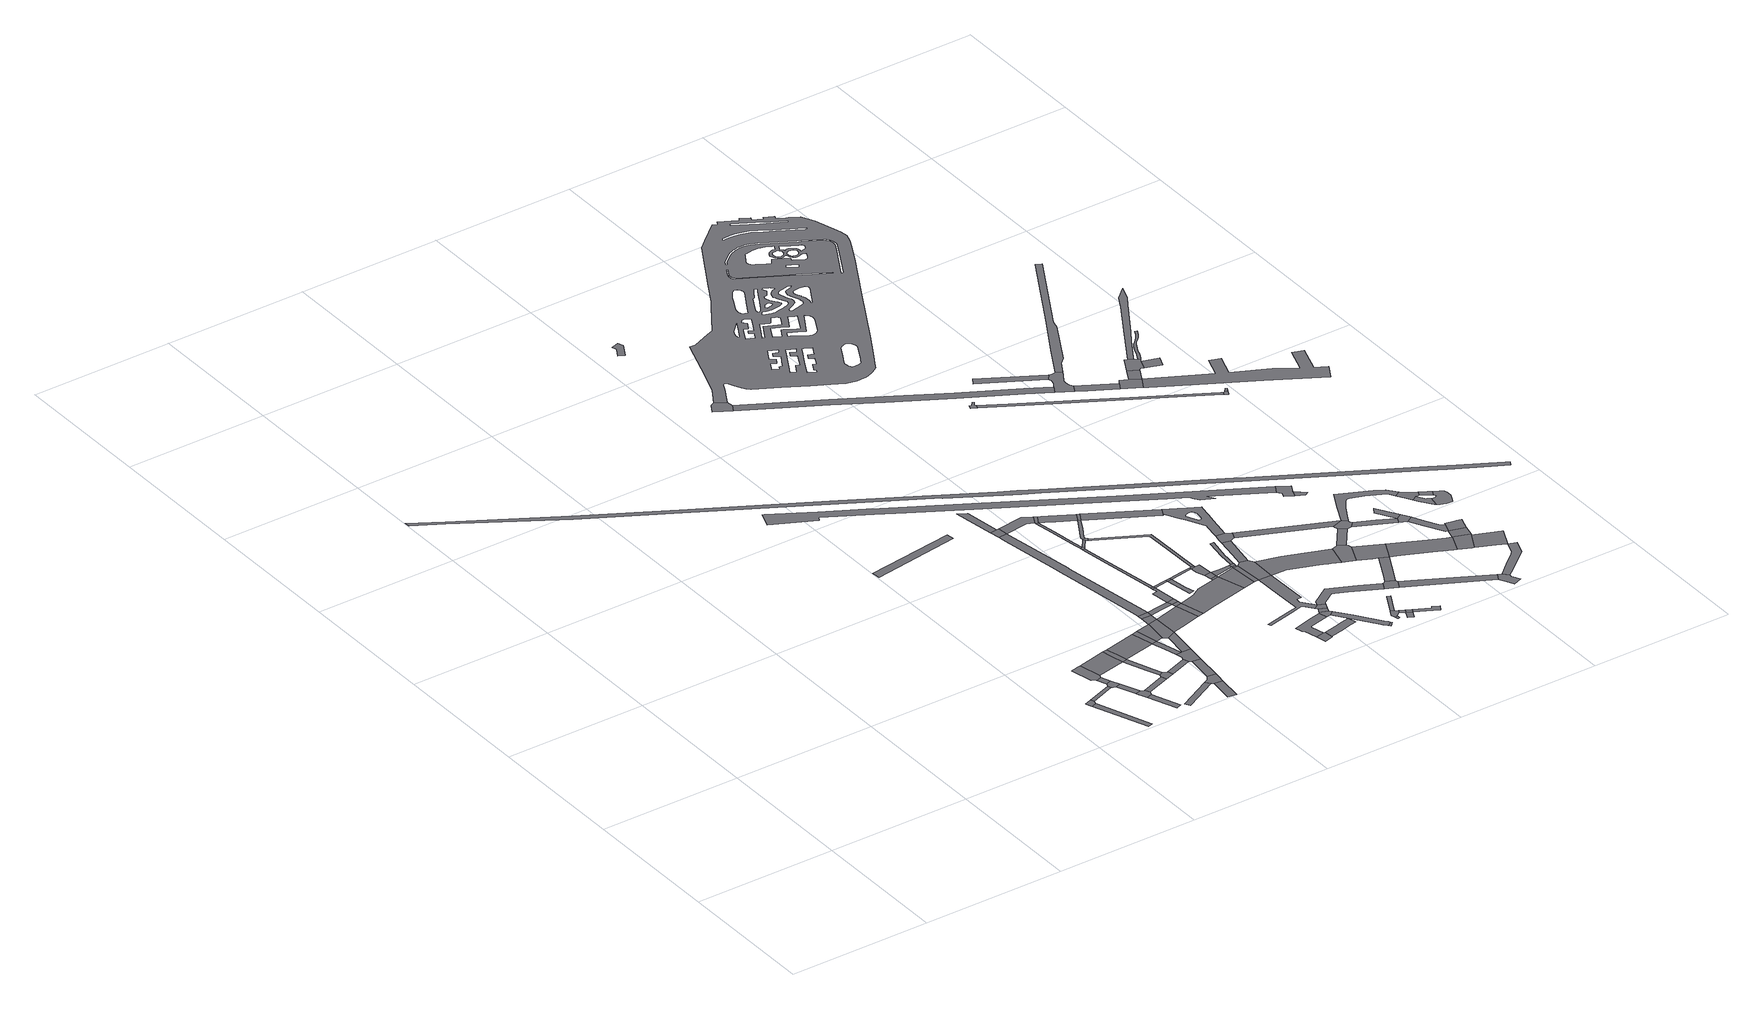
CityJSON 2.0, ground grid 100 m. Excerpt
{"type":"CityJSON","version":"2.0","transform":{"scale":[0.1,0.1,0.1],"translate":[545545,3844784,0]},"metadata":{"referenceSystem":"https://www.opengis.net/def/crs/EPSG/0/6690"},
"CityObjects":{
"road1":{"type":"Road","geometry":[{"type":"MultiSurface","lod":"1","boundaries":[[[0,1,2,3,4,5,6,7]]]}]},
"road2":{"type":"Road","attributes":{"RoadStructureAttribute.sectionType":"1"},"geometry":[{"type":"MultiSurface","lod":"1","boundaries":[[[4,3,8,9]]]}]},
"road3":{"type":"Road","attributes":{"RoadStructureAttribute.sectionType":"1"},"geometry":[{"type":"MultiSurface","lod":"1","boundaries":[[[10,0,7,11]]]}]},
"road4":{"type":"Road","geometry":[{"type":"MultiSurface","lod":"1","boundaries":[[[12,13,14,15,16,17,18,19,20]]]}]},
"road5":{"type":"Road","attributes":{"RoadStructureAttribute.sectionType":"1"},"geometry":[{"type":"MultiSurface","lod":"1","boundaries":[[[19,18,21,22]]]}]},
"road6":{"type":"Road","geometry":[{"type":"MultiSurface","lod":"1","boundaries":[[[22,21,23,10,11,24,25,26]]]}]},
"road7":{"type":"Road","attributes":{"RoadStructureAttribute.sectionType":"1"},"geometry":[{"type":"MultiSurface","lod":"1","boundaries":[[[27,28,26,25,29,30]]]}]},
"road8":{"type":"Road","geometry":[{"type":"MultiSurface","lod":"1","boundaries":[[[30,29,31,32,33,34,35,36]]]}]},
"road9":{"type":"Road","attributes":{"RoadStructureAttribute.sectionType":"1"},"geometry":[{"type":"MultiSurface","lod":"1","boundaries":[[[34,33,37,38]]]}]},
"road10":{"type":"Road","attributes":{"RoadStructureAttribute.sectionType":"1"},"geometry":[{"type":"MultiSurface","lod":"1","boundaries":[[[39,40,41,12,20,42]]]}]},
"road11":{"type":"Road","attributes":{"RoadStructureAttribute.sectionType":"1"},"geometry":[{"type":"MultiSurface","lod":"1","boundaries":[[[43,36,35,44]]]}]},
"road12":{"type":"Road","attributes":{"RoadStructureAttribute.sectionType":"1"},"geometry":[{"type":"MultiSurface","lod":"1","boundaries":[[[45,46,47,48]]]}]},
"road13":{"type":"Road","geometry":[{"type":"MultiSurface","lod":"1","boundaries":[[[49,50,51,41,40,39,42,52]]]}]},
"road14":{"type":"Road","attributes":{"RoadStructureAttribute.sectionType":"1"},"geometry":[{"type":"MultiSurface","lod":"1","boundaries":[[[53,52,42,54,55,56]]]}]},
"road15":{"type":"Road","geometry":[{"type":"MultiSurface","lod":"1","boundaries":[[[56,55,57,43,44,58,59]]]}]},
"road16":{"type":"Road","attributes":{"RoadStructureAttribute.sectionType":"1"},"geometry":[{"type":"MultiSurface","lod":"1","boundaries":[[[60,61,62,63]]]}]},
"road17":{"type":"Road","attributes":{"RoadStructureAttribute.sectionType":"1"},"geometry":[{"type":"MultiSurface","lod":"1","boundaries":[[[64,65,66,67]]]}]},
"road18":{"type":"Road","attributes":{"RoadStructureAttribute.sectionType":"1"},"geometry":[{"type":"MultiSurface","lod":"1","boundaries":[[[68,69,70,51,50,49,52,71,72,73]]]}]},
"road19":{"type":"Road","attributes":{"RoadStructureAttribute.sectionType":"1"},"geometry":[{"type":"MultiSurface","lod":"1","boundaries":[[[74,59,58,75]]]}]},
"road20":{"type":"Road","geometry":[{"type":"MultiSurface","lod":"1","boundaries":[[[76,77,45,48,60,63,78,79,80]]]}]},
"road21":{"type":"Road","attributes":{"RoadStructureAttribute.sectionType":"1"},"geometry":[{"type":"MultiSurface","lod":"1","boundaries":[[[81,76,80,82]]]}]},
"road22":{"type":"Road","attributes":{"RoadStructureAttribute.sectionType":"1"},"geometry":[{"type":"MultiSurface","lod":"1","boundaries":[[[83,84,85,73,86,87,88]]]}]},
"road23":{"type":"Road","geometry":[{"type":"MultiSurface","lod":"1","boundaries":[[[89,70,69,68,73,85]]]}]},
"road24":{"type":"Road","geometry":[{"type":"MultiSurface","lod":"1","boundaries":[[[90,88,87,91,92,74,75,81,82,93]]]}]},
"road25":{"type":"Road","attributes":{"RoadStructureAttribute.sectionType":"1"},"geometry":[{"type":"MultiSurface","lod":"1","boundaries":[[[94,89,85,95,96]]]}]},
"road26":{"type":"Road","attributes":{"RoadStructureAttribute.sectionType":"1"},"geometry":[{"type":"MultiSurface","lod":"1","boundaries":[[[97,98,99,90,93]]]}]},
"road27":{"type":"Road","geometry":[{"type":"MultiSurface","lod":"1","boundaries":[[[100,94,96,101,99,98]]]}]},
"road28":{"type":"Road","attributes":{"RoadStructureAttribute.sectionType":"1"},"geometry":[{"type":"MultiSurface","lod":"1","boundaries":[[[102,94,100,103]]]}]},
"road29":{"type":"Road","geometry":[{"type":"MultiSurface","lod":"1","boundaries":[[[104,102,103,105]]]}]},
"road30":{"type":"Road","attributes":{"RoadStructureAttribute.sectionType":"1"},"geometry":[{"type":"MultiSurface","lod":"1","boundaries":[[[106,107,108,109,110,111,112,113,114,104,105]]]}]},
"road31":{"type":"Road","attributes":{"RoadStructureAttribute.sectionType":"1"},"geometry":[{"type":"MultiSurface","lod":"1","boundaries":[[[115,116,117,118,100,98,119,120,121]]]}]},
"road32":{"type":"Road","geometry":[{"type":"MultiSurface","lod":"1","boundaries":[[[122,123,105,103,124,125]]]}]},
"road33":{"type":"Road","geometry":[{"type":"MultiSurface","lod":"1","boundaries":[[[126,127,128,110,109]]]}]},
"road34":{"type":"Road","attributes":{"RoadStructureAttribute.sectionType":"1"},"geometry":[{"type":"MultiSurface","lod":"1","boundaries":[[[129,130,128,127]]]}]},
"road35":{"type":"Road","geometry":[{"type":"MultiSurface","lod":"1","boundaries":[[[131,115,121,132]]]}]},
"road36":{"type":"Road","attributes":{"RoadStructureAttribute.sectionType":"1"},"geometry":[{"type":"MultiSurface","lod":"1","boundaries":[[[133,125,115,131]]]}]},
"road37":{"type":"Road","geometry":[{"type":"MultiSurface","lod":"1","boundaries":[[[134,122,125,133]]]}]},
"road38":{"type":"Road","attributes":{"RoadStructureAttribute.sectionType":"1"},"geometry":[{"type":"MultiSurface","lod":"1","boundaries":[[[135,136,137,138,122,134]]]}]},
"road39":{"type":"Road","geometry":[{"type":"MultiSurface","lod":"1","boundaries":[[[139,140,141,142,143,144,145]]]}]},
"road40":{"type":"Road","geometry":[{"type":"MultiSurface","lod":"1","boundaries":[[[146,147,136,135]]]}]},
"road41":{"type":"Road","attributes":{"RoadStructureAttribute.sectionType":"1"},"geometry":[{"type":"MultiSurface","lod":"1","boundaries":[[[148,149,150,151,147,146]]]}]},
"road42":{"type":"Road","attributes":{"RoadStructureAttribute.sectionType":"1"},"geometry":[{"type":"MultiSurface","lod":"1","boundaries":[[[152,126,109,153,154,155]]]}]},
"road43":{"type":"Road","geometry":[{"type":"MultiSurface","lod":"1","boundaries":[[[156,146,135,157,158]]]}]},
"road44":{"type":"Road","geometry":[{"type":"MultiSurface","lod":"1","boundaries":[[[159,160,150,149,161]]]}]},
"road45":{"type":"Road","attributes":{"RoadStructureAttribute.sectionType":"1"},"geometry":[{"type":"MultiSurface","lod":"1","boundaries":[[[162,163,164,165,166,167,168,169,170,171,172,173,174,175,176,177,178,179,180,181,182,183,184,185,186,187,188,189,190,191,192,193,194,195,196,197,198,199,200]]]}]},
"road46":{"type":"Road","attributes":{"RoadStructureAttribute.sectionType":"1"},"geometry":[{"type":"MultiSurface","lod":"1","boundaries":[[[201,202,203,204,205,206]]]}]},
"road47":{"type":"Road","attributes":{"RoadStructureAttribute.sectionType":"1"},"geometry":[{"type":"MultiSurface","lod":"1","boundaries":[[[207,208,209,210,211,212,160,159]]]}]},
"road48":{"type":"Road","geometry":[{"type":"MultiSurface","lod":"1","boundaries":[[[213,214,215,216,158]]]}]},
"road49":{"type":"Road","attributes":{"RoadStructureAttribute.sectionType":"1"},"geometry":[{"type":"MultiSurface","lod":"1","boundaries":[[[217,159,161,218]]]}]},
"road50":{"type":"Road","geometry":[{"type":"MultiSurface","lod":"1","boundaries":[[[219,156,158,216]]]}]},
"road51":{"type":"Road","attributes":{"RoadStructureAttribute.sectionType":"1"},"geometry":[{"type":"MultiSurface","lod":"1","boundaries":[[[220,221,222,223,224,225,226,131,132,227,228,229,230]]]}]},
"road52":{"type":"Road","geometry":[{"type":"MultiSurface","lod":"1","boundaries":[[[155,154,210,209,231]]]}]},
"road53":{"type":"Road","geometry":[{"type":"MultiSurface","lod":"1","boundaries":[[[232,233,217,218,234,235]]]}]},
"road54":{"type":"Road","geometry":[{"type":"MultiSurface","lod":"1","boundaries":[[[236,237,238,239,240,241]]]}]},
"road55":{"type":"Road","geometry":[{"type":"MultiSurface","lod":"1","boundaries":[[[242,243,219,216,244,245,246,247]]]}]},
"road56":{"type":"Road","attributes":{"RoadStructureAttribute.sectionType":"1"},"geometry":[{"type":"MultiSurface","lod":"1","boundaries":[[[248,249,250,251,252,253,254,255,256,257,258,259,260,261,262,263,264,265,266,267,268,269,270,271,272,273,274]]]}]},
"road57":{"type":"Road","attributes":{"RoadStructureAttribute.sectionType":"1"},"geometry":[{"type":"MultiSurface","lod":"1","boundaries":[[[275,276,277,278,233,232,279,280,281,282]]]}]},
"road58":{"type":"Road","attributes":{"RoadStructureAttribute.sectionType":"1"},"geometry":[{"type":"MultiSurface","lod":"1","boundaries":[[[283,284,231,209,285,286,275,287]]]}]},
"road59":{"type":"Road","attributes":{"RoadStructureAttribute.sectionType":"1"},"geometry":[{"type":"MultiSurface","lod":"1","boundaries":[[[288,289,290,235,234,291,292,293,294,295]]]}]},
"road60":{"type":"Road","attributes":{"RoadStructureAttribute.sectionType":"1"},"geometry":[{"type":"MultiSurface","lod":"1","boundaries":[[[296,297,298,299,300,237,236,301,302,303,304]]]}]},
"road61":{"type":"Road","attributes":{"RoadStructureAttribute.sectionType":"1"},"geometry":[{"type":"MultiSurface","lod":"1","boundaries":[[[305,306,221,220]]]}]},
"road62":{"type":"Road","geometry":[{"type":"MultiSurface","lod":"1","boundaries":[[[307,308,306,305]]]}]},
"road63":{"type":"Road","geometry":[{"type":"MultiSurface","lod":"1","boundaries":[[[295,294,242,247,309]]]}]},
"road64":{"type":"Road","attributes":{"RoadStructureAttribute.sectionType":"1"},"geometry":[{"type":"MultiSurface","lod":"1","boundaries":[[[310,309,247,311,308,307]]]}]},
"road65":{"type":"Road","attributes":{"RoadStructureAttribute.sectionType":"1"},"geometry":[{"type":"MultiSurface","lod":"1","boundaries":[[[312,313,314,315,316,317,318,319,320,321,322,323,324,325,326,327]]]}]},
"road66":{"type":"Road","geometry":[{"type":"MultiSurface","lod":"1","boundaries":[[[287,275,282,328]]]}]},
"road67":{"type":"Road","attributes":{"RoadStructureAttribute.sectionType":"1"},"geometry":[{"type":"MultiSurface","lod":"1","boundaries":[[[329,330,331,332,333,334,241,240]]]}]},
"road68":{"type":"Road","geometry":[{"type":"MultiSurface","lod":"1","boundaries":[[[335,336,220,230,337]]]}]},
"road69":{"type":"Road","geometry":[{"type":"MultiSurface","lod":"1","boundaries":[[[338,307,305,339,340]]]}]},
"road70":{"type":"Road","geometry":[{"type":"MultiSurface","lod":"1","boundaries":[[[341,296,304,342,343,344]]]}]},
"road71":{"type":"Road","attributes":{"RoadStructureAttribute.sectionType":"1"},"geometry":[{"type":"MultiSurface","lod":"1","boundaries":[[[345,341,344,346]]]}]},
"road72":{"type":"Road","geometry":[{"type":"MultiSurface","lod":"1","boundaries":[[[323,322,321,345,346,347]]]}]},
"road73":{"type":"Road","geometry":[{"type":"MultiSurface","lod":"1","boundaries":[[[348,349,335,337,312]]]}]},
"road74":{"type":"Road","geometry":[{"type":"MultiSurface","lod":"1","boundaries":[[[339,335,349,350]]]}]},
"road75":{"type":"Road","geometry":[{"type":"MultiSurface","lod":"1","boundaries":[[[351,340,339,350,352]]]}]},
"road76":{"type":"Road","attributes":{"RoadStructureAttribute.sectionType":"1"},"geometry":[{"type":"MultiSurface","lod":"1","boundaries":[[[353,354,355,356,357,343,342,358,359,360,361,362,363]]]}]},
"road77":{"type":"Road","attributes":{"RoadStructureAttribute.sectionType":"1"},"geometry":[{"type":"MultiSurface","lod":"1","boundaries":[[[328,282,364,365]]]}]},
"road78":{"type":"Road","geometry":[{"type":"MultiSurface","lod":"1","boundaries":[[[366,367,348,312,327,368,369]]]}]},
"road79":{"type":"Road","geometry":[{"type":"MultiSurface","lod":"1","boundaries":[[[370,371,372,373,374,375,351,352]]]}]},
"road80":{"type":"Road","geometry":[{"type":"MultiSurface","lod":"1","boundaries":[[[363,362,376,377]]]}]},
"road81":{"type":"Road","attributes":{"RoadStructureAttribute.sectionType":"1"},"geometry":[{"type":"MultiSurface","lod":"1","boundaries":[[[378,379,366,369,380]]]}]},
"road82":{"type":"Road","geometry":[{"type":"MultiSurface","lod":"1","boundaries":[[[381,382,383,384,385]]]}]},
"road83":{"type":"Road","geometry":[{"type":"MultiSurface","lod":"1","boundaries":[[[386,387,382,381,388,389,390]]]}]},
"road84":{"type":"Road","attributes":{"RoadStructureAttribute.sectionType":"1"},"geometry":[{"type":"MultiSurface","lod":"1","boundaries":[[[391,392,393,394,395,323,347,396,397,398,399,400,401,402]]]}]},
"road85":{"type":"Road","geometry":[{"type":"MultiSurface","lod":"1","boundaries":[[[403,404,405,406,407,144,143,408,409,410,411,412,413,414]]]}]},
"road86":{"type":"Road","geometry":[{"type":"MultiSurface","lod":"1","boundaries":[[[415,416,378,380,417,418,419,420,421]]]}]},
"road87":{"type":"Road","geometry":[{"type":"MultiSurface","lod":"1","boundaries":[[[389,388,422,423,424]]]}]},
"road88":{"type":"Road","attributes":{"RoadStructureAttribute.sectionType":"1"},"geometry":[{"type":"MultiSurface","lod":"1","boundaries":[[[423,425,426,427,428,429]]]}]},
"road89":{"type":"Road","geometry":[{"type":"MultiSurface","lod":"1","boundaries":[[[430,431,432,415,421,433,434,435,436,437,438,439,365,364,440,441,442],[443,444,445,446,447,448,449,450,451,452,453,454,455,456,457,458,459,460]]]}]},
"road90":{"type":"Road","geometry":[{"type":"MultiSurface","lod":"1","boundaries":[[[461,462,386,390]]]}]},
"road91":{"type":"Road","geometry":[{"type":"MultiSurface","lod":"1","boundaries":[[[463,424,423,429,464]]]}]},
"road92":{"type":"Road","attributes":{"RoadStructureAttribute.sectionType":"1"},"geometry":[{"type":"MultiSurface","lod":"1","boundaries":[[[465,466,368,327,467,468,469,470,471,472,473]]]}]},
"road93":{"type":"Road","attributes":{"RoadStructureAttribute.sectionType":"1"},"geometry":[{"type":"MultiSurface","lod":"1","boundaries":[[[474,475,476,464,429,477,478,479]]]}]},
"road94":{"type":"Road","geometry":[{"type":"MultiSurface","lod":"1","boundaries":[[[480,481,402,401,482,483,484,485]]]}]},
"road95":{"type":"Road","geometry":[{"type":"MultiSurface","lod":"1","boundaries":[[[486,487,488,489,490,491,492,493]]]}]},
"road96":{"type":"Road","geometry":[{"type":"MultiSurface","lod":"1","boundaries":[[[494,495,473,472,496,497,498,499]]]}]},
"road97":{"type":"Road","geometry":[{"type":"MultiSurface","lod":"1","boundaries":[[[500,501,502,503,139,145,504,505,506,507,508,509,510,511,512,513,514,515,516,517,518,519,520,521,522,523,524,525,526,527,528,529,530,531,532,533,534,535,536,537,538,539,540,541,542,543,544,545,546,547,548,549,550,551,552,553,554,555,556,557],[558,559,560,561,562,563,564,565,566,567,568,569,570,571,572,573],[574,575,576,577,578,579,580,581,582,583],[584,585,586,587,588,589,590,591,592,593,594],[595,596,597,598,599,600,601,602,603,604,605,606,607,608,609,610,611],[612,613,614,615,616,617,618,619,620,621,622,623,624,625,626,627],[628,629,630,631,632,633,634,635,636,637,638,639,640,641,642],[643,644,645,646,647,648,649,650,651,652,653,654,655,656,657,658,659,660,661,662,663,664,665,666,667,668,669,670,671],[672,673,674,675,676,677,678,679,680,681,682,683,684,685,686,687,688,689,690,691,692,693,694,695,696],[697,698,699,700,701,702,703,704,705,706,707,708,709,710,711,712,713,714,715],[716,717,718,719,720,721,722,723,724,725,726,727,728,729,730,731,732],[733,734,735,736,737,738,739,740,741,742,743,744,745,746,747,748,749,750,751,752,753,754,755,756,757,758,759,760,761],[762,763,764,765,766,767,768,769,770,771,772,773,774,775,776,777,778,779,780,781,782,783,784,785,786],[787,788,789,790,791,792,793,794,795,796,797,798,799,800,801,802,803,804,805,806,807,808,809,810,811],[812,813,814,815,816,817,818,819,820,821,822,823,824,825,826,827,828,829,830,831,832],[833,834,835,836,837,838,839,840,841,842,843,844,845,846,847,848,849,850,851,852,853,854,855,856,857,858,859,860,861,862,863,864,865,866,867,868,869],[870,871,872,873,874,875,876,877,878,879,880,881,882,883,884,885,886,887,888,889,890,891,892,893,894,895,896,897,898,899,900,901,902,903,904,905,906,907,908,909,910,911,912,913,914,915,916,917,918,919,920,921,922,923,924,925,926,927,928,929,930,931,932],[933,934,935,936,937,938,939,940,941,942,943,944,945,946,947,948],[949,950,951,952,953,954,955,956,957,958,959,960,961,962,963,964,965,966,967,968,969,970],[971,972,973,974,975,976,977,978,979,980,981,982,983,984,985,986,987,988,989,990,991,992,993,994,995,996,997,998,999,1000,1001,1002,1003,1004,1005,1006,1007,1008,1009,1010,1011,1012,1013,1014,1015,1016,1017,1018,1019,1020,1021],[1022,1023,1024,1025,1026,1027,1028,1029,1030,1031,1032,1033,1034,1035,1036],[1037,1038,1039,1040,1041,1042,1043,1044,1045,1046,1047,1048,1049,1050,1051,1052,1053,1054,1055,1056,1057,1058,1059],[1060,1061,1062,1063,1064,1065,1066,1067,1068,1069,1070,1071,1072,1073,1074,1075,1076,1077,1078,1079,1080],[1081,1082,1083,1084,1085,1086,1087,1088,1089,1090,1091,1092,1093,1094,1095,1096,1097,1098,1099,1100,1101,1102,1103],[1104,1105,1106,1107,1108,1109,1110,1111,1112,1113,1114,1115,1116,1117,1118,1119,1120,1121,1122,1123,1124,1125,1126,1127,1128,1129,1130,1131,1132,1133,1134,1135,1136,1137,1138,1139,1140,1141,1142,1143,1144,1145,1146,1147,1148,1149,1150,1151,1152,1153,1154,1155,1156,1157,1158,1159,1160,1161,1162,1163,1164,1165,1166]]]}]},
"road98":{"type":"Road","attributes":{"RoadStructureAttribute.sectionType":"1"},"geometry":[{"type":"MultiSurface","lod":"1","boundaries":[[[420,419,1167,1168]]]}]},
"road99":{"type":"Road","attributes":{"RoadStructureAttribute.sectionType":"1"},"geometry":[{"type":"MultiSurface","lod":"1","boundaries":[[[1169,1170,480,485,1171,1172]]]}]},
"road100":{"type":"Road","geometry":[{"type":"MultiSurface","lod":"1","boundaries":[[[497,496,1173,1169,1172,1174]]]}]},
"road101":{"type":"Road","attributes":{"RoadStructureAttribute.sectionType":"1"},"geometry":[{"type":"MultiSurface","lod":"1","boundaries":[[[1175,494,499,1176]]]}]},
"road102":{"type":"Road","attributes":{"RoadStructureAttribute.sectionType":"1"},"geometry":[{"type":"MultiSurface","lod":"1","boundaries":[[[1177,484,483,1178,1179,1180]]]}]},
"road103":{"type":"Road","geometry":[{"type":"MultiSurface","lod":"1","boundaries":[[[1168,1167,1181,1182,1175,1176,1183,1184,1185,1186]]]}]},
"road104":{"type":"Road","attributes":{"RoadStructureAttribute.sectionType":"1"},"geometry":[{"type":"MultiSurface","lod":"1","boundaries":[[[1187,1188,1189,1190]]]}]},
"road105":{"type":"Road","geometry":[{"type":"MultiSurface","lod":"1","boundaries":[[[274,273,1191,1192,1193,1194,1195]]]}]},
"road106":{"type":"Road","attributes":{"RoadStructureAttribute.sectionType":"1"},"geometry":[{"type":"MultiSurface","lod":"1","boundaries":[[[1196,1197,1174,1172,1198,1199,1200,1201,1202]]]}]},
"road107":{"type":"Road","geometry":[{"type":"MultiSurface","lod":"1","boundaries":[[[1203,1204,1205,1194,1193]]]}]},
"road108":{"type":"Road","attributes":{"RoadStructureAttribute.sectionType":"1"},"geometry":[{"type":"MultiSurface","lod":"1","boundaries":[[[1206,1184,1183,1207,1208,1209]]]}]},
"road109":{"type":"Road","geometry":[{"type":"MultiSurface","lod":"1","boundaries":[[[1210,1180,1179,1211,1212,1213,1214,1215,1216,1217]]]}]},
"road110":{"type":"Road","geometry":[{"type":"MultiSurface","lod":"1","boundaries":[[[1218,1219,1190,1189,1220,1221,414,413,1222,1223,1224,1225,1226,1227,1228,1229]]]}]},
"road111":{"type":"Road","attributes":{"RoadStructureAttribute.sectionType":"1"},"geometry":[{"type":"MultiSurface","lod":"1","boundaries":[[[1230,1231,1232,1233,1234,1235,493,492,1236,1237,1238,1239,1240]]]}]},
"road112":{"type":"Road","geometry":[{"type":"MultiSurface","lod":"1","boundaries":[[[1241,1242,1209,1243]]]}]},
"road113":{"type":"Road","geometry":[{"type":"MultiSurface","lod":"1","boundaries":[[[1243,1209,1208,1207,1244,1245]]]}]},
"road114":{"type":"Road","attributes":{"RoadStructureAttribute.sectionType":"1"},"geometry":[{"type":"MultiSurface","lod":"1","boundaries":[[[1246,1247,1248,1249,1250,1168,1186,1251,1252,1253,1254,1255,1256,1257,1258,1259,1260,1261,1262]]]}]},
"road115":{"type":"Road","attributes":{"RoadStructureAttribute.sectionType":"1"},"geometry":[{"type":"MultiSurface","lod":"1","boundaries":[[[1223,1222,1263,1264,1265]]]}]},
"road116":{"type":"Road","geometry":[{"type":"MultiSurface","lod":"1","boundaries":[[[1202,1201,1266,1267,1268,1269]]]}]},
"road117":{"type":"Road","attributes":{"RoadStructureAttribute.sectionType":"1"},"geometry":[{"type":"MultiSurface","lod":"1","boundaries":[[[1270,1271,1245,1244,1272,1273,1274,1275]]]}]},
"road118":{"type":"Road","attributes":{"RoadStructureAttribute.sectionType":"1"},"geometry":[{"type":"MultiSurface","lod":"1","boundaries":[[[1276,1277,1278,1279,1217,1216,1215,1280,1281,1282]]]}]},
"road119":{"type":"Road","attributes":{"RoadStructureAttribute.sectionType":"1"},"geometry":[{"type":"MultiSurface","lod":"1","boundaries":[[[1274,1202,1269,1283]]]}]},
"road120":{"type":"Road","geometry":[{"type":"MultiSurface","lod":"1","boundaries":[[[1284,1285,1286,1275,1274,1283,1287]]]}]},
"road121":{"type":"Road","attributes":{"RoadStructureAttribute.sectionType":"1"},"geometry":[{"type":"MultiSurface","lod":"1","boundaries":[[[1288,1268,1267,1289,1276,1290]]]}]},
"road122":{"type":"Road","geometry":[{"type":"MultiSurface","lod":"1","boundaries":[[[1291,1265,1264,1292,1293,1294]]]}]},
"road123":{"type":"Road","geometry":[{"type":"MultiSurface","lod":"1","boundaries":[[[1295,1296,1262,1261,1297,1298,1299,1300,1301]]]}]},
"road124":{"type":"Road","attributes":{"RoadStructureAttribute.sectionType":"1"},"geometry":[{"type":"MultiSurface","lod":"1","boundaries":[[[1302,1303,1304,1305,1299,1298,1306,1307,1308,1309,1310,1311]]]}]},
"road125":{"type":"Road","attributes":{"RoadStructureAttribute.sectionType":"1"},"geometry":[{"type":"MultiSurface","lod":"1","boundaries":[[[1312,1294,1293,1313]]]}]},
"road126":{"type":"Road","attributes":{"RoadStructureAttribute.sectionType":"1"},"geometry":[{"type":"MultiSurface","lod":"1","boundaries":[[[1314,1301,1300,1315,1316,1317]]]}]},
"road127":{"type":"Road","geometry":[{"type":"MultiSurface","lod":"1","boundaries":[[[1318,1319,1320,1317,1316,1321,1322,1323,1324,1311,1310,1325,1326,1327,1328,1329,1330]]]}]},
"road128":{"type":"Road","geometry":[{"type":"MultiSurface","lod":"1","boundaries":[[[1331,1312,1313,1332,1333,1334,1335,1336,1337,1338]]]}]},
"road129":{"type":"Road","attributes":{"RoadStructureAttribute.sectionType":"1"},"geometry":[{"type":"MultiSurface","lod":"1","boundaries":[[[1339,1340,1334,1333]]]}]},
"road130":{"type":"Road","attributes":{"RoadStructureAttribute.sectionType":"1"},"geometry":[{"type":"MultiSurface","lod":"1","boundaries":[[[1341,1342,1343,1344,1345,1346,1347,1348,1229,1228]]]}]},
"road131":{"type":"Road","geometry":[{"type":"MultiSurface","lod":"1","boundaries":[[[1349,1350,1240,1239,1351,1352,1353]]]}]},
"road132":{"type":"Road","geometry":[{"type":"MultiSurface","lod":"1","boundaries":[[[1354,1355,1349,1353]]]}]},
"road133":{"type":"Road","geometry":[{"type":"MultiSurface","lod":"1","boundaries":[[[1356,1357,1358,1359,1360,1361,1362,1363,1364,1365,1366,1367,1368,1369,1370,1371,1372,1373,1374,1375,1376,1336,1335]]]}]},
"road134":{"type":"Road","geometry":[{"type":"MultiSurface","lod":"1","boundaries":[[[1377,1378,1379,1380,1381,1382,1383,1384,1385,1386,1387,1293,1292,1388,1389,1390,1391,1392]]]}]},
"road135":{"type":"Road","attributes":{"RoadStructureAttribute.sectionType":"1"},"geometry":[{"type":"MultiSurface","lod":"1","boundaries":[[[1393,1394,1395,1396,1397,1398,1399,1400,1401,1402,1338,1337]]]}]}
},
"vertices":[
[2271,469,0],[2218,449,0],[2228,422,0],[2235,404,0],[2270,417,0],[2271,419,0],[2277,435,0],[2280,443,0],
[2387,18,0],[2421,30,0],
[2444,532,0],[2454,509,0],
[2441,819,0],[2421,814,0],[2364,801,0],[2400,645,0],[2423,633,0],[2427,631,0],[2428,628,0],[2466,640,0],[2476,662,0],
[2456,560,0],[2493,575,0],
[2448,541,0],[2465,505,0],[2482,497,0],[2519,512,0],
[2574,378,0],[2572,382,0],[2536,367,0],[2575,375,0],
[2546,343,0],[2546,342,0],[2568,290,0],[2607,306,0],[2619,330,0],[2601,366,0],
[2650,90,0],[2687,105,0],
[2655,802,0],[2654,804,0],[2641,864,0],[2677,706,0],
[2772,430,0],[2786,392,0],
[2952,227,0],[2710,97,0],[2731,62,0],[2977,194,0],
[2692,800,0],[2692,802,0],[2676,872,0],[2712,713,0],
[2779,535,0],[2744,535,0],[2777,455,0],[2807,468,0],
[2773,431,0],[2850,416,0],[2836,454,0],
[2993,185,0],[2973,11,0],[3033,4,0],[3053,178,0],
[2640,2438,0],[2630,2490,0],[2008,2397,0],[2016,2339,0],
[2935,789,0],[2935,790,0],[2905,924,0],[2717,714,0],[2733,718,0],[2941,764,0],
[2996,513,0],[3009,475,0],
[3003,270,0],[2980,241,0],[3059,230,0],[3059,231,0],[3063,262,0],
[3026,462,0],[3086,455,0],
[3029,592,0],[3006,677,0],[2981,773,0],[2968,667,0],[2992,582,0],[3031,587,0],
[2945,933,0],
[3040,587,0],[3004,537,0],[2994,515,0],[3100,580,0],
[3050,957,0],[3000,778,0],[3029,785,0],
[3123,774,0],[3125,794,0],[3061,762,0],
[3125,974,0],[3052,768,0],
[3050,1031,0],[3121,1031,0],
[3051,1069,0],[3124,1068,0],
[3018,1748,0],[3017,1757,0],[2944,2228,0],[2934,2291,0],[2871,2282,0],[2875,2255,0],[2945,1790,0],[2947,1777,0],[3051,1088,0],
[3304,1023,0],[3214,997,0],[3208,996,0],[3136,976,0],[3128,795,0],[3203,815,0],[3349,853,0],
[3288,1095,0],[3202,1081,0],[3207,1044,0],[3299,1058,0],
[2924,2363,0],[2908,2361,0],[2860,2353,0],
[2873,2618,0],[2815,2650,0],
[3352,1036,0],[3396,866,0],
[3348,1064,0],
[3342,1102,0],
[3319,1268,0],[3301,1265,0],[3307,1228,0],[3269,1222,0],
[2329,4527,0],[2297,4512,0],[2261,4448,0],[2320,4414,0],[2374,4385,0],[2405,4440,0],[2397,4483,0],
[3316,1285,0],[3298,1282,0],
[3257,1660,0],[3223,1874,0],[3208,1872,0],[3240,1666,0],
[3110,2388,0],[3096,2315,0],[3144,2291,0],[3177,2351,0],
[3423,1301,0],[3423,1284,0],[3424,1284,0],
[3220,1897,0],[3205,1894,0],[3233,1887,0],
[5886,1188,0],[5624,1333,0],[5472,1419,0],[4455,1986,0],[4429,2000,0],[4340,2050,0],[3852,2323,0],[3391,2581,0],[3268,2650,0],[3163,2709,0],[2313,3190,0],[1461,3666,0],[888,3988,0],[218,4382,0],[5,4508,0],[10,4474,0],[204,4359,0],[870,3955,0],[1453,3628,0],[2293,3157,0],[2848,2844,0],[2845,2840,0],[2951,2778,0],[3171,2654,0],[3267,2600,0],[3372,2542,0],[3658,2380,0],[3867,2261,0],[3904,2240,0],[4159,2103,0],[4403,1965,0],[4590,1861,0],[4948,1660,0],[5304,1463,0],[5445,1383,0],[5545,1326,0],[5787,1200,0],[5892,1141,0],[5911,1174,0],
[2249,5374,0],[2237,5414,0],[2185,5397,0],[2192,5362,0],[2156,5297,0],[2197,5276,0],
[3209,1970,0],[3183,2137,0],[3161,2278,0],[3146,2276,0],[3167,2143,0],[3198,1936,0],
[3458,1097,0],[3491,1104,0],[3477,1167,0],[3459,1289,0],
[3268,1960,0],[3282,1950,0],
[3456,1306,0],
[3708,1149,0],[3663,1139,0],[3529,1110,0],[3509,1097,0],[3462,1067,0],[3459,1066,0],[3451,1064,0],[3470,885,0],[3499,892,0],[3647,926,0],[3764,954,0],
[3196,2340,0],
[3295,1970,0],[3275,1970,0],[3295,1943,0],[3305,1960,0],
[3866,261,0],[3805,246,0],[3822,178,0],[3881,192,0],[3885,199,0],[3877,258,0],
[3624,1331,0],[3547,1320,0],[3539,1302,0],[3553,1305,0],[3606,1313,0],[3626,1318,0],
[4092,2048,0],[3731,2251,0],[2960,2690,0],[2470,2969,0],[2399,3011,0],[2138,3157,0],[1855,3320,0],[1841,3328,0],[1799,3217,0],[2089,3075,0],[2104,3103,0],[2107,3101,0],[2107,3103,0],[2400,2936,0],[2570,2837,0],[2929,2633,0],[3464,2328,0],[3961,2046,0],[4041,2003,0],[4080,1981,0],[4100,1948,0],[4119,1918,0],[4204,1875,0],[4174,1928,0],[4218,1903,0],[4546,1718,0],[4578,1775,0],
[3374,2163,0],[3326,2079,0],[3287,2012,0],[3274,1990,0],[3294,1982,0],[3296,1986,0],[3345,2070,0],[3390,2151,0],
[3258,2306,0],[3220,2327,0],[3233,2240,0],[3256,2227,0],[3407,2223,0],
[3650,1676,0],[3649,1773,0],[3306,1959,0],[3316,1931,0],[3627,1761,0],[3629,1668,0],[3636,1333,0],[3656,1334,0],
[3971,457,0],[3903,440,0],[3756,402,0],[3769,349,0],[3782,343,0],[3841,352,0],[3846,365,0],[3926,383,0],[3984,396,0],
[3705,1164,0],[3660,1154,0],
[3697,1214,0],[3647,1208,0],
[3656,1323,0],
[3691,1324,0],[3631,1266,0],
[3888,975,0],[3892,780,0],[3897,594,0],[3846,582,0],[3645,534,0],[3654,513,0],[3853,563,0],[3925,582,0],[3936,579,0],[3982,516,0],[3987,520,0],[4015,540,0],[3947,630,0],[3950,663,0],[3987,665,0],[3981,974,0],
[3425,2213,0],
[3990,224,0],[4035,235,0],[4099,250,0],[4084,309,0],[4033,297,0],[3968,281,0],
[3840,1177,0],[3837,1176,0],[3854,976,0],
[3762,1212,0],[3840,1193,0],[3834,1213,0],
[3979,465,0],[4019,404,0],[4050,427,0],[4036,446,0],
[3995,498,0],[4048,477,0],
[4066,521,0],
[3877,1180,0],[3869,1179,0],
[3870,1191,0],
[3849,1218,0],[3871,1217,0],
[4267,127,0],[4265,128,0],[4262,136,0],[4244,161,0],[4131,320,0],[4030,388,0],[4201,149,0],[4218,125,0],[4221,122,0],[4236,101,0],[4270,122,0],
[3833,1908,0],[3866,1967,0],
[3903,1205,0],[3902,1204,0],[3983,1157,0],[3961,1194,0],
[3872,1231,0],[3879,1301,0],[3878,1313,0],[3908,1477,0],[3882,1481,0],[3856,1323,0],
[4248,85,0],[4275,115,0],
[3945,1445,0],[3920,1303,0],[4005,1434,0],
[4343,154,0],[4327,148,0],[4332,133,0],[4334,127,0],[4348,135,0],
[4339,226,0],[4315,181,0],[4370,180,0],[4385,202,0],[4362,213,0],
[4449,522,0],[4348,573,0],[4161,662,0],[4029,571,0],[4024,560,0],[4072,532,0],[4079,537,0],[4162,594,0],[4181,585,0],[4256,550,0],[4454,451,0],[4481,506,0],
[3968,3564,0],[3594,3770,0],[3217,3983,0],[2925,4151,0],[2664,4295,0],[2635,4240,0],[2893,4095,0],[3185,3928,0],[3565,3714,0],[3937,3508,0],[4093,3419,0],[4124,3475,0],
[3961,1534,0],[3952,1486,0],[4016,1439,0],[4027,1444,0],[4039,1449,0],[4063,1505,0],[4021,1523,0],
[4408,160,0],[4410,159,0],[4423,182,0],
[4391,118,0],[4387,111,0],[4384,105,0],[4421,85,0],[4448,139,0],
[3982,1659,0],[3978,1641,0],[3963,1548,0],[4040,1630,0],[4041,1633,0],[4063,1754,0],[4077,1833,0],[4080,1848,0],[4004,1890,0],[3951,1920,0],[3842,1923,0],[3889,1835,0],[3922,1773,0],[3956,1785,0],[3942,1812,0],[3941,1814,0],[3946,1829,0],[3961,1836,0],[3971,1838,0],[3976,1839,0],[3996,1837,0],[4008,1824,0],[4013,1809,0],[4013,1807,0],[4010,1780,0],[4006,1754,0],[4001,1742,0],[3999,1739,0],[3992,1737,0],[3983,1740,0],[3979,1742,0],
[4444,365,0],[4419,376,0],
[4434,176,0],[4460,163,0],
[4295,1063,0],[4154,1114,0],[4090,973,0],[4287,902,0],[4338,880,0],[4343,878,0],[4358,872,0],[4416,847,0],[4456,1001,0],
[4580,120,0],[4577,122,0],[4568,107,0],[4595,60,0],[4600,57,0],[4622,97,0],
[4507,518,0],[4494,507,0],[4480,438,0],[4538,409,0],[4569,472,0],[4566,490,0],
[3613,3589,0],[3628,3612,0],[3619,3619,0],[3595,3592,0],[3579,3598,0],[3570,3569,0],[3609,3548,0],[3615,3579,0],
[4499,1017,0],[4493,1009,0],[4500,809,0],[4563,952,0],[4557,977,0],[4553,989,0],
[2613,5122,0],[2573,5124,0],[2490,4889,0],[2406,4653,0],[2471,4613,0],[2493,4659,0],[2503,4666,0],[2510,4666,0],[2526,4651,0],[2540,4619,0],[2564,4567,0],[2582,4542,0],[2604,4520,0],[2763,4429,0],[2920,4343,0],[3029,4284,0],[3114,4240,0],[3185,4224,0],[3257,4225,0],[3303,4240,0],[3316,4248,0],[3360,4275,0],[3369,4291,0],[3444,4419,0],[3541,4586,0],[3768,4997,0],[3967,5353,0],[3998,5411,0],[4030,5471,0],[4066,5541,0],[4081,5598,0],[4071,5648,0],[4059,5704,0],[4015,5842,0],[3972,5926,0],[3907,5965,0],[3895,5972,0],[3837,6003,0],[3846,6023,0],[3842,6025,0],[3784,6058,0],[3773,6039,0],[3709,6076,0],[3718,6095,0],[3657,6131,0],[3650,6121,0],[3644,6113,0],[3526,6178,0],[3511,6155,0],[3480,6167,0],[3337,6046,0],[3277,5995,0],[3161,5793,0],[3063,5621,0],[2977,5468,0],[2944,5421,0],[2787,5193,0],[2744,5176,0],[3262,5241,0],[3264,5228,0],[3257,5221,0],[3254,5220,0],[3245,5216,0],[3241,5215,0],[3228,5213,0],[3217,5211,0],[3213,5215,0],[3207,5223,0],[3212,5233,0],[3222,5243,0],[3224,5244,0],[3229,5245,0],[3232,5246,0],[3244,5248,0],[3652,5496,0],[3639,5477,0],[3609,5496,0],[3602,5501,0],[3574,5518,0],[3584,5535,0],[3602,5524,0],[3614,5518,0],[3620,5515,0],[3621,5513,0],[2884,5042,0],[2879,5050,0],[2876,5065,0],[2881,5087,0],[2893,5109,0],[2893,5110,0],[2958,5176,0],[2943,5147,0],[2918,5100,0],[2917,5098,0],[2905,5078,0],[3647,5653,0],[3636,5640,0],[3618,5637,0],[3601,5641,0],[3591,5652,0],[3588,5672,0],[3588,5678,0],[3589,5686,0],[3601,5698,0],[3616,5701,0],[3627,5700,0],[3630,5700,0],[3643,5692,0],[3651,5678,0],[3651,5677,0],[3652,5665,0],[3653,5660,0],[3679,5653,0],[3696,5658,0],[3720,5650,0],[3730,5636,0],[3732,5633,0],[3732,5618,0],[3731,5615,0],[3727,5604,0],[3713,5594,0],[3707,5593,0],[3698,5592,0],[3678,5596,0],[3675,5596,0],[3664,5620,0],[3666,5637,0],[3669,5641,0],[3723,6011,0],[3717,6014,0],[3716,6015,0],[3569,6096,0],[3568,6104,0],[3572,6108,0],[3579,6109,0],[3711,6035,0],[3735,6022,0],[3742,6018,0],[3752,6012,0],[3881,5940,0],[3880,5936,0],[3876,5930,0],[3869,5931,0],[3227,5610,0],[3225,5627,0],[3225,5641,0],[3229,5652,0],[3258,5703,0],[3265,5699,0],[3236,5649,0],[3233,5640,0],[3233,5628,0],[3235,5612,0],[3239,5604,0],[3250,5595,0],[3326,5553,0],[3499,5458,0],[3503,5455,0],[3576,5415,0],[3608,5398,0],[3660,5369,0],[3772,5307,0],[3768,5300,0],[3657,5361,0],[3603,5391,0],[3573,5408,0],[3499,5449,0],[3494,5451,0],[3493,5452,0],[3320,5547,0],[3246,5588,0],[3233,5599,0],[3754,5625,0],[3754,5628,0],[3753,5637,0],[3753,5640,0],[3752,5644,0],[3749,5652,0],[3748,5656,0],[3735,5671,0],[3720,5679,0],[3705,5681,0],[3685,5681,0],[3677,5678,0],[3674,5682,0],[3667,5697,0],[3658,5706,0],[3674,5734,0],[3738,5697,0],[3781,5673,0],[3794,5665,0],[3803,5656,0],[3803,5647,0],[3792,5627,0],[3790,5626,0],[3753,5613,0],[3752,5613,0],[3177,5297,0],[3188,5318,0],[3203,5345,0],[3216,5348,0],[3247,5395,0],[3268,5426,0],[3285,5416,0],[3274,5401,0],[3270,5396,0],[3226,5319,0],[3217,5303,0],[3210,5291,0],[3199,5272,0],[3172,5225,0],[3160,5208,0],[3147,5202,0],[3140,5210,0],[3137,5222,0],[3142,5232,0],[3007,4949,0],[2995,4954,0],[3013,4987,0],[3057,5065,0],[3069,5087,0],[3125,5058,0],[3133,5057,0],[3166,5105,0],[3177,5099,0],[3192,5091,0],[3206,5083,0],[3211,5071,0],[3187,5026,0],[3177,5008,0],[3155,5019,0],[3071,5059,0],[3020,4969,0],[3757,5887,0],[3690,5925,0],[3681,5930,0],[3678,5932,0],[3670,5936,0],[3663,5940,0],[3622,5962,0],[3592,5973,0],[3558,5983,0],[3522,5988,0],[3477,5989,0],[3441,5987,0],[3436,5993,0],[3439,6001,0],[3445,6003,0],[3466,6005,0],[3498,6006,0],[3532,6004,0],[3566,5998,0],[3598,5990,0],[3626,5979,0],[3672,5953,0],[3673,5952,0],[3686,5944,0],[3751,5907,0],[3931,5805,0],[3927,5800,0],[3923,5797,0],[3915,5798,0],[2904,5005,0],[2949,5086,0],[2956,5098,0],[2986,5084,0],[3018,5144,0],[3015,5146,0],[2998,5156,0],[2990,5166,0],[2998,5178,0],[3010,5186,0],[3023,5186,0],[3031,5181,0],[3058,5164,0],[3025,5100,0],[3009,5071,0],[2999,5051,0],[2987,5058,0],[2982,5061,0],[2979,5063,0],[2966,5071,0],[2947,5038,0],[2969,5023,0],[2977,5018,0],[2959,4985,0],[2955,4976,0],[2836,4632,0],[2841,4641,0],[2851,4659,0],[2865,4682,0],[2878,4675,0],[2883,4672,0],[2900,4663,0],[2927,4708,0],[2896,4728,0],[2890,4733,0],[2903,4757,0],[2936,4815,0],[2990,4786,0],[2994,4784,0],[2990,4778,0],[2977,4761,0],[2942,4778,0],[2920,4740,0],[2960,4713,0],[2919,4641,0],[2912,4630,0],[2908,4623,0],[2888,4630,0],[2880,4616,0],[2876,4610,0],[3467,5104,0],[3466,5106,0],[3471,5128,0],[3473,5148,0],[3470,5175,0],[3461,5195,0],[3460,5198,0],[3449,5220,0],[3445,5230,0],[3444,5233,0],[3442,5250,0],[3447,5265,0],[3462,5273,0],[3495,5277,0],[3504,5278,0],[3518,5277,0],[3530,5275,0],[3539,5274,0],[3552,5259,0],[3549,5239,0],[3471,5101,0],[3308,5109,0],[3313,5119,0],[3328,5127,0],[3358,5142,0],[3367,5148,0],[3375,5153,0],[3385,5160,0],[3395,5182,0],[3392,5207,0],[3385,5223,0],[3377,5242,0],[3372,5255,0],[3364,5280,0],[3361,5297,0],[3369,5312,0],[3381,5320,0],[3456,5338,0],[3474,5326,0],[3464,5318,0],[3449,5310,0],[3426,5305,0],[3411,5298,0],[3402,5277,0],[3397,5260,0],[3401,5247,0],[3405,5235,0],[3409,5222,0],[3415,5203,0],[3428,5173,0],[3428,5170,0],[3430,5145,0],[3423,5125,0],[3408,5118,0],[3382,5112,0],[3360,5107,0],[3348,5104,0],[3323,5099,0],[3295,5752,0],[3293,5752,0],[3291,5754,0],[3290,5756,0],[3290,5759,0],[3302,5779,0],[3366,5833,0],[3387,5847,0],[3413,5856,0],[3422,5860,0],[3435,5864,0],[3459,5868,0],[3485,5869,0],[3511,5867,0],[3541,5860,0],[3573,5848,0],[3590,5838,0],[3599,5833,0],[3651,5804,0],[3799,5721,0],[3802,5719,0],[3822,5708,0],[3942,5641,0],[3954,5631,0],[3966,5617,0],[3973,5597,0],[3976,5578,0],[3976,5561,0],[3972,5542,0],[3969,5536,0],[3936,5476,0],[3822,5269,0],[3819,5268,0],[3816,5269,0],[3814,5270,0],[3813,5274,0],[3928,5483,0],[3962,5544,0],[3963,5546,0],[3966,5562,0],[3966,5578,0],[3963,5595,0],[3957,5612,0],[3947,5624,0],[3937,5633,0],[3815,5701,0],[3801,5708,0],[3797,5711,0],[3649,5794,0],[3592,5825,0],[3584,5830,0],[3569,5838,0],[3538,5850,0],[3509,5857,0],[3484,5859,0],[3460,5858,0],[3437,5855,0],[3427,5851,0],[3416,5847,0],[3392,5838,0],[3373,5825,0],[3309,5772,0],[3298,5754,0],[2951,4616,0],[2964,4639,0],[2993,4691,0],[3032,4761,0],[3090,4732,0],[3070,4704,0],[3032,4724,0],[3010,4684,0],[3048,4664,0],[3040,4648,0],[3027,4622,0],[3013,4594,0],[3001,4571,0],[2976,4583,0],[2939,4518,0],[2907,4535,0],[3042,4449,0],[2990,4476,0],[3048,4581,0],[3061,4606,0],[3091,4659,0],[3116,4706,0],[3120,4712,0],[3133,4706,0],[3143,4701,0],[3153,4696,0],[3178,4683,0],[3156,4643,0],[3146,4623,0],[3106,4640,0],[3086,4599,0],[3121,4580,0],[3120,4578,0],[3110,4559,0],[3092,4525,0],[3069,4534,0],[3035,4472,0],[3050,4462,0],[3267,5288,0],[3266,5306,0],[3269,5324,0],[3294,5324,0],[3321,5365,0],[3323,5369,0],[3308,5397,0],[3318,5407,0],[3353,5389,0],[3358,5384,0],[3376,5367,0],[3373,5360,0],[3358,5357,0],[3336,5342,0],[3321,5327,0],[3314,5307,0],[3311,5289,0],[3317,5273,0],[3319,5267,0],[3339,5225,0],[3352,5199,0],[3350,5184,0],[3339,5173,0],[3338,5172,0],[3320,5164,0],[3303,5158,0],[3293,5154,0],[3260,5149,0],[3258,5149,0],[3245,5146,0],[3225,5143,0],[3198,5145,0],[3163,5158,0],[3145,5167,0],[3152,5178,0],[3158,5188,0],[3165,5187,0],[3175,5185,0],[3200,5178,0],[3212,5176,0],[3225,5173,0],[3248,5176,0],[3256,5178,0],[3290,5184,0],[3308,5190,0],[3312,5192,0],[3317,5207,0],[3312,5219,0],[3306,5226,0],[3292,5244,0],[3274,5269,0],[3097,5010,0],[3152,4983,0],[3202,4958,0],[3222,4993,0],[3251,5044,0],[3256,5054,0],[3298,5034,0],[3309,5029,0],[3266,4949,0],[3243,4906,0],[3224,4916,0],[3150,4956,0],[3137,4962,0],[3100,4900,0],[3050,4924,0],[3377,4952,0],[3370,4932,0],[3318,4834,0],[3314,4827,0],[3294,4807,0],[3279,4804,0],[3264,4804,0],[3249,4809,0],[3247,4810,0],[3196,4841,0],[3144,4873,0],[3133,4880,0],[3147,4906,0],[3150,4913,0],[3210,4879,0],[3256,4854,0],[3294,4919,0],[3347,5009,0],[3350,5007,0],[3359,5000,0],[3368,4989,0],[3372,4985,0],[3377,4967,0],[3082,5232,0],[3065,5239,0],[3061,5243,0],[3049,5254,0],[3043,5271,0],[3042,5274,0],[3042,5294,0],[3049,5314,0],[3082,5377,0],[3105,5422,0],[3106,5423,0],[3142,5475,0],[3162,5488,0],[3182,5483,0],[3195,5468,0],[3202,5448,0],[3199,5438,0],[3198,5433,0],[3165,5376,0],[3147,5345,0],[3143,5337,0],[3381,4597,0],[3399,4580,0],[3406,4560,0],[3409,4538,0],[3367,4458,0],[3343,4412,0],[3341,4409,0],[3321,4377,0],[3319,4376,0],[3298,4367,0],[3273,4366,0],[3253,4371,0],[3240,4391,0],[3235,4419,0],[3242,4439,0],[3275,4499,0],[3278,4503,0],[3286,4517,0],[3321,4582,0],[3341,4597,0],[3350,4599,0],[3361,4602,0],[3368,4601,0],[3649,5567,0],[3655,5589,0],[3617,5607,0],[3546,5641,0],[3539,5629,0],[3523,5606,0],[3495,5621,0],[3439,5654,0],[3414,5668,0],[3406,5681,0],[3405,5696,0],[3408,5708,0],[3443,5765,0],[3449,5775,0],[3460,5779,0],[3463,5780,0],[3515,5790,0],[3554,5788,0],[3556,5788,0],[3561,5787,0],[3587,5781,0],[3602,5776,0],[3640,5756,0],[3646,5753,0],[3648,5751,0],[3632,5722,0],[3616,5725,0],[3602,5723,0],[3585,5714,0],[3574,5704,0],[3566,5694,0],[3565,5684,0],[3563,5676,0],[3565,5662,0],[3575,5641,0],[3585,5630,0],[3601,5618,0],[3616,5616,0],[3617,5617,0],[3631,5619,0],[3641,5623,0],[3650,5626,0],[3654,5616,0],[3656,5601,0],[3662,5589,0],[3668,5583,0],[3673,5578,0],[3685,5573,0],[3688,5571,0],[3705,5571,0],[3719,5576,0],[3722,5577,0],[3732,5584,0],[3741,5580,0],[3761,5571,0],[3746,5542,0],[3735,5525,0],[3724,5522,0],[3720,5524,0],[3717,5525,0],[3696,5538,0],[3667,5556,0],[3655,5563,0],
[4607,1206,0],[4688,1233,0],
[4629,753,0],[4526,552,0],[4598,553,0],[4688,727,0],
[4593,769,0],[4752,860,0],
[4614,1166,0],[4664,1134,0],
[4681,412,0],[4638,359,0],[5086,136,0],[5111,183,0],
[4609,1192,0],[4611,1180,0],[4692,1136,0],[4730,1177,0],[4719,1189,0],[4717,1203,0],
[3771,3832,0],[3744,3786,0],[4148,3563,0],[4178,3601,0],
[4567,1687,0],[4555,1655,0],[4615,1622,0],[4633,1669,0],[4665,1727,0],
[5099,699,0],[4993,743,0],[4755,698,0],[4937,618,0],[5057,565,0],[5075,557,0],[5132,686,0],
[4675,1589,0],[4703,1606,0],[4632,1668,0],
[4863,1113,0],[4959,1009,0],[4964,1020,0],[4980,1054,0],
[5127,175,0],[5111,89,0],[5138,38,0],[5201,61,0],[5170,119,0],[5171,134,0],[5155,155,0],[5140,174,0],
[4211,3596,0],[4193,3596,0],[4154,3540,0],[4149,3508,0],[4199,3359,0],[4230,3414,0],[4217,3439,0],[4209,3466,0],[4214,3494,0],[4249,3546,0],[4266,3578,0],[4226,3601,0],
[4922,2831,0],[4625,3004,0],[4439,3107,0],[4225,3229,0],[4037,3337,0],[3790,3477,0],[3960,3349,0],[4343,3132,0],[4721,2918,0],[4922,2802,0],[4934,2824,0],
[4927,1229,0],[4901,1184,0],[5019,1077,0],
[5011,985,0],[5056,1015,0],
[5108,1356,0],[5042,1392,0],[4819,1498,0],[4768,1400,0],[4755,1374,0],[4721,1208,0],[4727,1216,0],[4734,1229,0],[4793,1332,0],[4821,1373,0],[4835,1393,0],[4850,1405,0],[4870,1406,0],[4963,1376,0],[5093,1313,0],[5120,1266,0],[5158,1288,0],
[4268,3319,0],[4442,3221,0],[4472,3274,0],
[5160,519,0],[5174,513,0],[5242,641,0],[5244,647,0],
[5150,843,0],[5100,935,0],[5064,890,0],[5136,761,0],[5151,759,0],[5180,829,0],
[5364,430,0],[5333,345,0],[5315,322,0],[5221,243,0],[5218,173,0],[5384,312,0],[5420,409,0],
[5264,727,0],
[5263,823,0],[5253,825,0],[5184,840,0],[5294,815,0],
[5421,568,0],[5298,459,0],[5427,565,0],
[4495,3302,0],[4567,3151,0],[4616,3238,0],[4547,3275,0],
[5194,1256,0],[5176,1271,0],[5156,1205,0],[5178,1168,0],[5214,1189,0],[5237,1189,0],[5255,1221,0],
[5269,1122,0],[5256,1129,0],[5255,1129,0],[5228,1169,0],[5197,1134,0],[5225,1090,0],[5243,1062,0],[5256,1049,0],[5265,1043,0],[5278,1117,0],
[4595,3364,0],[4663,3327,0],
[5305,1193,0],[5281,1161,0],[5310,1142,0],[5330,1178,0],
[5400,1123,0],[5392,1138,0],[5370,1156,0],[5322,1130,0],[5320,1118,0],[5303,1110,0],[5284,1115,0],[5283,1030,0],[5321,1018,0],[5323,1017,0],[5366,1011,0],[5376,1033,0],[5398,1081,0],
[4653,3473,0],[4676,3336,0],[4699,3328,0],[4724,3403,0],[4737,3417,0],[4726,3434,0],[4704,3444,0],[4671,3465,0],
[4811,3291,0],[4841,3364,0],
[4315,3664,0],[4357,3702,0],[4529,4012,0],[4546,4074,0],[4870,4645,0],[4830,4662,0],[4508,4091,0],[4351,3825,0],
[4948,2828,0],[4943,2824,0],[4947,2788,0],[4961,2813,0],[4963,2821,0],
[4977,2845,0],[4968,2852,0],
[4747,3431,0],[4758,3451,0],[4767,3471,0],[4779,3508,0],[4804,3557,0],[4814,3575,0],[4830,3595,0],[4853,3614,0],[4871,3635,0],[4887,3657,0],[4906,3695,0],[4890,3696,0],[4875,3664,0],[4858,3641,0],[4847,3628,0],[4823,3602,0],[4802,3582,0],[4788,3565,0],[4776,3544,0],[4762,3513,0],[4750,3479,0],
[5548,2735,0],[5611,2926,0],[5534,2948,0],[5477,2777,0],[5475,2778,0],[5334,2868,0],[5092,2988,0],[5091,2989,0],[5145,3145,0],[5070,3169,0],[5019,3026,0],[4595,3135,0],[4912,2958,0],[5211,2791,0],[5570,2590,0],[5626,2690,0],
[4713,3464,0],[4809,3623,0],[4867,3709,0],[5027,3965,0],[5070,4029,0],[5112,4136,0],[5029,4061,0],[4980,3973,0],[4820,3710,0],[4755,3605,0]
]}
